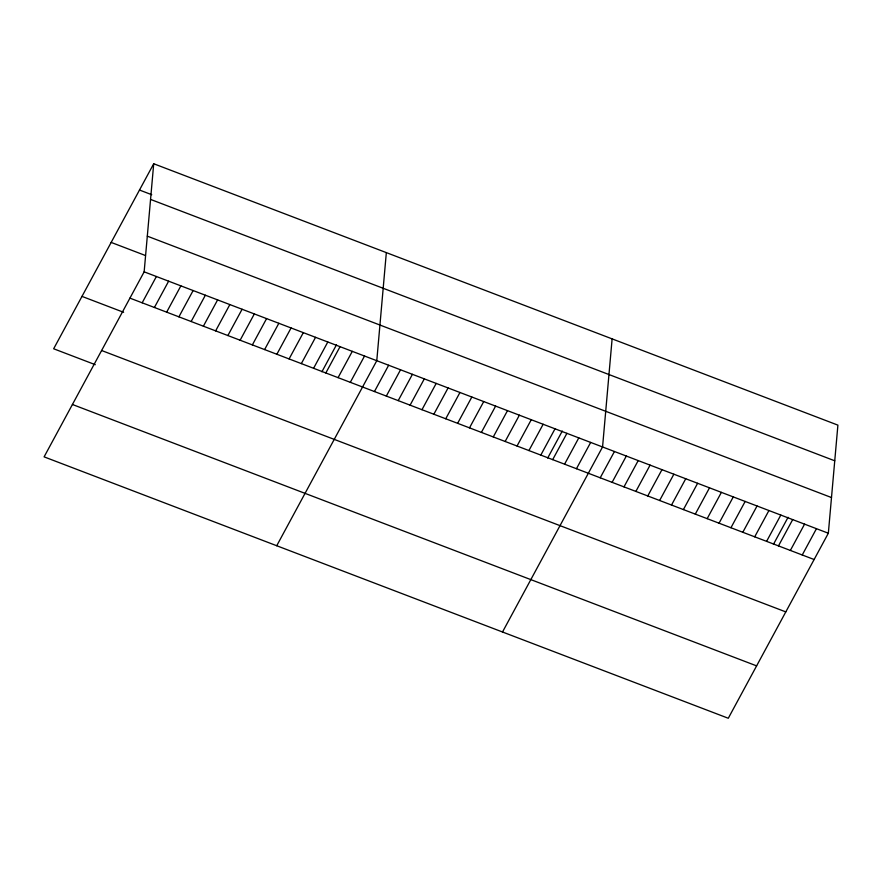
<?xml version="1.0" encoding="UTF-8"?>
<svg xmlns="http://www.w3.org/2000/svg" width="882" height="882" viewBox="0 0 882 882"><rect width="100%" height="100%" fill="white"/><g stroke="black" fill="none" stroke-linecap="round" stroke-linejoin="round"><path stroke-width="1.32" d="M144.152 271.832L153.711 163.743L837.9 425.135L828.341 533.224L728.289 718.257L44.1 456.865L144.152 271.832L828.341 533.224M386.338 252.616L376.779 360.705L276.728 545.738M612.119 338.875L602.56 446.965L502.508 631.997M153.711 163.743L53.659 348.776L95.289 364.685M142.178 302.802L156.39 276.507M154.416 307.476L168.638 281.182M166.665 312.151L180.876 285.867M178.903 316.836L193.125 290.542M191.151 321.511L205.363 295.216M203.389 326.186L217.611 299.891M215.638 330.871L229.849 304.577M227.876 335.546L242.098 309.251M240.125 340.22L254.336 313.926M252.373 344.895L266.585 318.6M264.611 349.581L278.833 323.286M276.86 354.255L291.071 327.961M289.098 358.93L303.32 332.635M301.346 363.605L315.558 337.321M313.584 368.29L327.806 341.995M321.908 371.774L336.494 344.785M325.833 372.965L340.044 346.67M338.071 377.639L352.293 351.345M350.319 382.314L364.531 356.03M374.442 391.542L388.653 365.247M386.327 396.073L400.538 369.779M398.212 400.615L412.423 374.321M410.097 405.158L424.308 378.863M421.971 409.7L436.193 383.405M433.856 414.231L448.078 387.948M445.741 418.774L459.963 392.479M457.626 423.316L471.837 397.021M469.511 427.858L483.722 401.564M481.396 432.401L495.607 406.106M493.281 436.932L507.492 410.648M505.154 441.474L519.377 415.179M517.039 446.016L531.262 419.722M528.924 450.559L543.147 424.264M540.809 455.101L555.021 428.806M547.689 458.034L562.275 431.044M552.694 459.632L566.906 433.338M564.579 464.175L578.79 437.88M576.453 468.717L590.675 442.422M600.223 477.801L614.445 451.507M612.108 482.333L626.33 456.038M623.993 486.875L638.204 460.58M635.878 491.417L650.089 465.123M647.763 495.96L661.974 469.665M659.637 500.491L673.859 474.207M671.522 505.033L685.744 478.739M683.407 509.575L697.629 483.281M695.292 514.118L709.514 487.823M707.177 518.66L721.388 492.365M719.062 523.191L733.273 496.908M730.946 527.734L745.158 501.439M742.82 532.276L757.043 505.981M754.705 536.818L768.928 510.524M766.59 541.361L780.813 515.066M773.47 544.293L788.067 517.304M778.475 545.892L792.686 519.597M790.36 550.434L804.571 524.14M802.245 554.976L816.456 528.682M139.488 190.027L151.737 194.713M150.557 199.409L834.747 460.801M147.305 236.155L831.494 497.547M111.165 242.418L145.453 255.515M129.93 298.127L814.13 559.519M81.982 296.396L123.612 312.294M101.606 350.507L785.796 611.899M72.423 404.485L756.613 665.877"/></g></svg>
